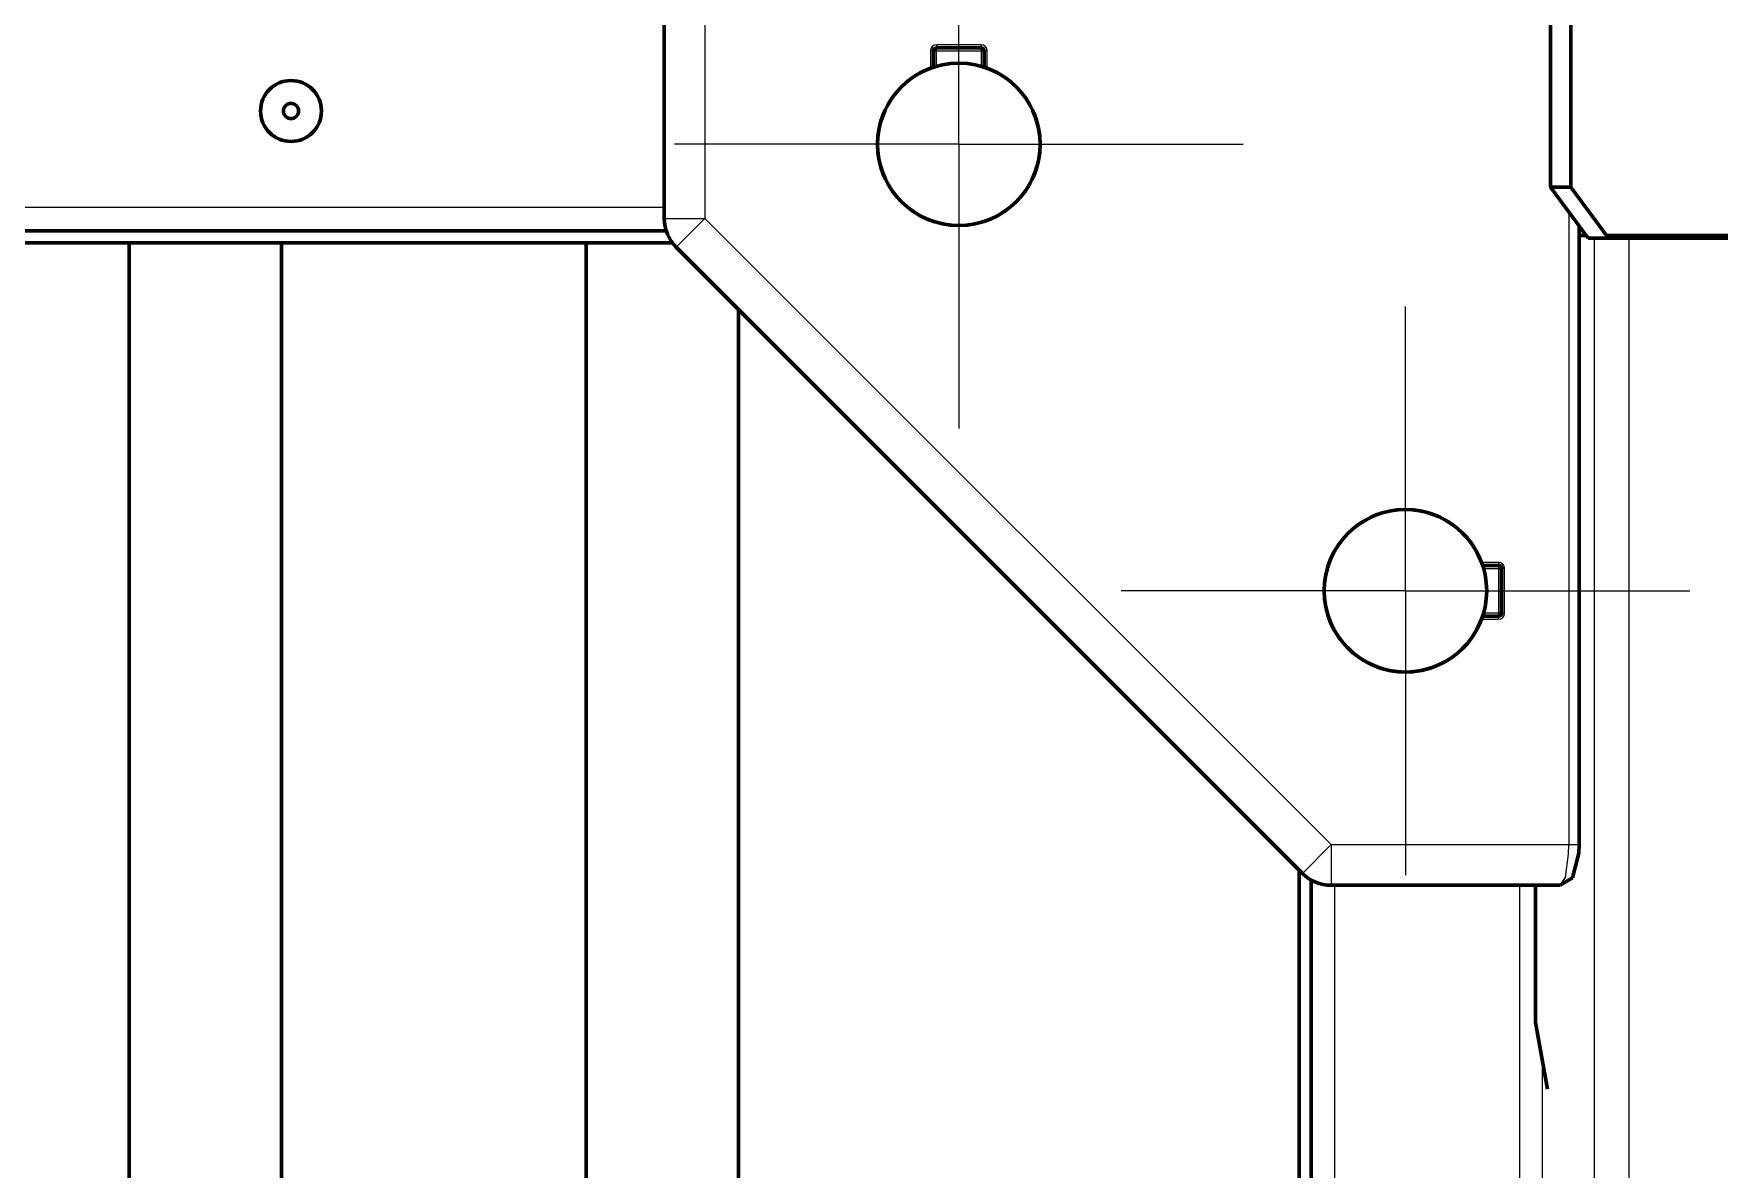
# Model space of a CAD drawing. Header units: millimetres. Extents: x 0 to 594, y 0 to 420.
# Drawn here: x 460.98 to 477.58, y 371.58 to 382.76 of the extents above; entities that cross this region are included whole.
import ezdxf

# ---------------------------------------------------------------- set-up
doc = ezdxf.new("R2010")
doc.units = ezdxf.units.MM
for name, pattern in [('K5LT_AXLED', [19.5, 15, -1.5, 1.5, -1.5]), ('K5LT_BASIC', [0]), ('K5LT_DASHED', [6, 4, -2]), ('K5LT_THIN', [0])]:
    doc.linetypes.add(name, pattern=pattern)
doc.layers.add('Системный слой', color=7, linetype='Continuous')

# ---------------------------------------------------------------- blocks, each defined once
blk = doc.blocks.new('U1')
at = {"layer": 'Системный слой', "color": 5, "linetype": 'K5LT_BASIC', "lineweight": 60, "true_color": 0x0000ff}
for start, end in [(0, 180), (180, 0)]:
    blk.add_arc((470.09, 381.669), 0.8, start, end, dxfattribs=at)
blk = doc.blocks.new('U2')
at = {"layer": 'Системный слой', "color": 5, "linetype": 'K5LT_BASIC', "lineweight": 60, "true_color": 0x0000ff}
for start, end in [(0, 180), (180, 0)]:
    blk.add_arc((474.487, 377.272), 0.8, start, end, dxfattribs=at)
blk = doc.blocks.new('U3')
at = {"layer": 'Системный слой', "color": 5, "linetype": 'K5LT_BASIC', "lineweight": 60, "true_color": 0x0000ff}
for p, q in [((476.193, 374.687), (476.196, 374.772)), ((476.131, 374.445), (476.193, 374.687)), ((476.012, 374.372), (476.131, 374.445))]:
    blk.add_line(p, q, dxfattribs=at)
blk = doc.blocks.new('U5')
at = {"layer": 'Системный слой', "color": 7, "linetype": 'K5LT_THIN', "lineweight": 18}
for p, q in [((476.094, 374.678), (476.096, 374.772)), ((476.062, 374.45), (476.094, 374.678)), ((476.012, 374.372), (476.062, 374.45))]:
    blk.add_line(p, q, dxfattribs=at)
blk = doc.blocks.new('U7')
at = {"layer": 'Системный слой', "color": 7, "linetype": 'K5LT_THIN', "lineweight": 18}
blk.add_line((476.687, 380.772), (476.687, 348.515), dxfattribs=at)
blk = doc.blocks.new('U8')
at = {"layer": 'Системный слой', "color": 7, "linetype": 'K5LT_THIN', "lineweight": 18}
blk.add_line((476.344, 380.746), (476.344, 348.517), dxfattribs=at)
blk = doc.blocks.new('U108')
at = {"layer": 'Системный слой', "color": 5, "linetype": 'K5LT_BASIC', "lineweight": 60, "true_color": 0x0000ff}
blk.add_line((467.92, 348.55), (467.92, 380.042), dxfattribs=at)
blk = doc.blocks.new('U110')
at = {"layer": 'Системный слой', "color": 5, "linetype": 'K5LT_BASIC', "lineweight": 60, "true_color": 0x0000ff}
blk.add_line((466.42, 348.556), (466.42, 380.697), dxfattribs=at)
blk = doc.blocks.new('U111')
at = {"layer": 'Системный слой', "color": 5, "linetype": 'K5LT_BASIC', "lineweight": 60, "true_color": 0x0000ff}
blk.add_line((463.42, 348.566), (463.42, 380.697), dxfattribs=at)
blk = doc.blocks.new('U115')
at = {"layer": 'Системный слой', "color": 5, "linetype": 'K5LT_BASIC', "lineweight": 60, "true_color": 0x0000ff}
blk.add_line((461.92, 348.571), (461.92, 380.697), dxfattribs=at)
blk = doc.blocks.new('U117')
at = {"layer": 'Системный слой', "color": 5, "linetype": 'K5LT_BASIC', "lineweight": 60, "true_color": 0x0000ff}
blk.add_line((473.56, 374.423), (473.56, 348.529), dxfattribs=at)
blk = doc.blocks.new('U118')
at = {"layer": 'Системный слой', "color": 5, "linetype": 'K5LT_BASIC', "lineweight": 60, "true_color": 0x0000ff}
blk.add_line((473.44, 374.522), (473.44, 348.529), dxfattribs=at)
blk = doc.blocks.new('U119')
at = {"layer": 'Системный слой', "color": 7, "linetype": 'K5LT_THIN', "lineweight": 18}
blk.add_line((475.609, 374.372), (475.609, 348.52), dxfattribs=at)
blk = doc.blocks.new('U120')
at = {"layer": 'Системный слой', "color": 7, "linetype": 'K5LT_THIN', "lineweight": 18}
blk.add_line((475.834, 372.651), (475.834, 348.519), dxfattribs=at)
blk = doc.blocks.new('U121')
at = {"layer": 'Системный слой', "color": 7, "linetype": 'K5LT_THIN', "lineweight": 18}
blk.add_line((473.79, 374.372), (473.79, 348.528), dxfattribs=at)
blk = doc.blocks.new('U200')
at = {"layer": 'Системный слой', "color": 30, "linetype": 'K5LT_AXLED', "lineweight": 18, "true_color": 0xff8000}
for q in [(474.487, 380.072), (471.687, 377.272), (474.487, 374.472), (477.287, 377.272)]:
    blk.add_line((474.487, 377.272), q, dxfattribs=at)
blk = doc.blocks.new('U201')
at = {"layer": 'Системный слой', "color": 30, "linetype": 'K5LT_AXLED', "lineweight": 18, "true_color": 0xff8000}
for q in [(470.09, 384.469), (467.29, 381.669), (470.09, 378.869), (472.89, 381.669)]:
    blk.add_line((470.09, 381.669), q, dxfattribs=at)
blk = doc.blocks.new('U250')
at = {"layer": 'Системный слой', "color": 5, "linetype": 'K5LT_BASIC', "lineweight": 60, "true_color": 0x0000ff}
for start, end in [(0, 180), (180, 0)]:
    blk.add_arc((463.515, 381.997), 0.3, start, end, dxfattribs=at)
blk = doc.blocks.new('U251')
at = {"layer": 'Системный слой', "color": 5, "linetype": 'K5LT_BASIC', "lineweight": 60, "true_color": 0x0000ff}
for start, end in [(0, 180), (180, 0)]:
    blk.add_arc((463.515, 381.997), 0.075, start, end, dxfattribs=at)
blk = doc.blocks.new('U249')
at = {"layer": 'Системный слой'}
for name in ['U250', 'U251']:
    blk.add_blockref(name, (0, 0), dxfattribs=at)
blk = doc.blocks.new('U396')
at = {"layer": 'Системный слой', "color": 5, "linetype": 'K5LT_BASIC', "lineweight": 60, "true_color": 0x0000ff}
for p, q in [((475.915, 381.246), (475.915, 388.746)), ((476.115, 381.246), (476.115, 388.746)), ((475.915, 381.246), (476.287, 380.746)), ((476.115, 381.246), (475.915, 381.246)), ((476.487, 380.746), (476.115, 381.246)), ((476.487, 380.746), (476.287, 380.746)), ((478.844, 380.746), (476.487, 380.746))]:
    blk.add_line(p, q, dxfattribs=at)
at = {"layer": 'Системный слой', "color": 7, "linetype": 'K5LT_DASHED', "lineweight": 18}
for p, q in [((475.915, 388.746), (475.915, 381.246)), ((476.115, 388.746), (476.115, 381.246)), ((476.115, 381.246), (475.915, 381.246)), ((476.287, 380.746), (475.915, 381.246)), ((476.115, 381.246), (476.487, 380.746)), ((476.287, 380.746), (478.644, 380.746))]:
    blk.add_line(p, q, dxfattribs=at)

msp = doc.modelspace()

# ---------------------------------------------------------------- linework, layer by layer
at = {"layer": 'Системный слой', "color": 5, "linetype": 'K5LT_BASIC', "lineweight": 60, "true_color": 0x0000ff}
for p, q in [((467.18971, 383.19433), (467.18971, 380.93791)), ((469.83971, 382.58923), (469.83971, 382.42916)), ((470.30971, 382.61923), (469.86971, 382.61923)), ((470.33971, 382.42916), (470.33971, 382.58923)), ((476.1963, 380.86775), (476.1963, 374.77223)), ((467.20835, 380.81723), (170.10326, 380.81723)), ((467.27022, 380.69723), (170.12882, 380.69723)), ((476.1963, 380.77223), (476.26742, 380.77223)), ((476.46768, 380.77223), (476.68696, 380.77223)), ((476.47045, 380.77223), (476.46768, 380.77223)), ((476.68696, 380.77223), (481.58971, 380.77223)), ((467.30687, 380.65507), (473.47255, 374.48938)), ((475.40371, 377.52223), (475.24664, 377.52223)), ((475.43371, 377.05223), (475.43371, 377.49223)), ((475.24664, 377.02223), (475.40371, 377.02223)), ((473.7554, 374.37223), (476.01181, 374.37223)), ((475.76897, 373.02223), (475.76897, 374.37223)), ((475.76897, 373.02223), (475.88489, 372.36482))]:
    msp.add_line(p, q, dxfattribs=at)
at = {"layer": 'Системный слой', "color": 7, "linetype": 'K5LT_THIN', "lineweight": 18}
for p, q in [((467.58971, 383.27881), (467.58971, 380.93791)), ((469.80971, 382.58923), (469.80971, 382.41863)), ((469.80971, 382.58923), (469.83971, 382.58923)), ((469.83971, 382.58923), (469.86971, 382.58923)), ((469.86971, 382.64923), (469.86971, 382.61923)), ((470.30971, 382.64923), (469.86971, 382.64923)), ((469.86971, 382.58923), (469.86971, 382.61923)), ((469.86971, 382.58923), (470.30971, 382.58923)), ((469.86971, 382.43838), (469.86971, 382.58923)), ((470.30971, 382.64923), (470.30971, 382.61923)), ((470.30971, 382.61923), (470.30971, 382.58923)), ((470.30971, 382.58923), (470.33971, 382.58923)), ((470.30971, 382.58923), (470.30971, 382.43838)), ((470.36971, 382.58923), (470.33971, 382.58923)), ((470.36971, 382.41863), (470.36971, 382.58923)), ((467.18971, 381.04723), (170.04905, 381.04723)), ((467.18971, 380.93791), (467.58971, 380.93791)), ((467.58971, 380.93791), (467.30687, 380.65507)), ((467.58971, 380.93791), (473.7554, 374.77223)), ((476.0963, 381.00205), (476.0963, 374.77223)), ((475.40371, 377.55223), (475.23611, 377.55223)), ((475.40371, 377.55223), (475.40371, 377.52223)), ((475.25587, 377.49223), (475.40371, 377.49223)), ((475.40371, 377.52223), (475.40371, 377.49223)), ((475.40371, 377.49223), (475.43371, 377.49223)), ((475.40371, 377.49223), (475.40371, 377.05223)), ((475.46371, 377.49223), (475.43371, 377.49223)), ((475.46371, 377.05223), (475.46371, 377.49223)), ((475.40371, 377.05223), (475.25587, 377.05223)), ((475.43371, 377.05223), (475.40371, 377.05223)), ((475.40371, 377.05223), (475.40371, 377.02223)), ((475.46371, 377.05223), (475.43371, 377.05223)), ((475.23611, 376.99223), (475.40371, 376.99223)), ((475.40371, 376.99223), (475.40371, 377.02223)), ((473.47255, 374.48938), (473.7554, 374.77223)), ((473.7554, 374.77223), (476.0963, 374.77223)), ((473.7554, 374.77223), (473.7554, 374.37223)), ((476.0963, 374.77223), (476.1963, 374.77223))]:
    msp.add_line(p, q, dxfattribs=at)
for centre, start, end in [((469.86971, 382.58923), 90, 180), ((470.30971, 382.58923), 0, 90), ((475.40371, 377.49223), 0, 90), ((475.40371, 377.05223), 270, 0)]:
    msp.add_arc(centre, 0.06, start, end, dxfattribs=at)
at = {"layer": 'Системный слой', "color": 5, "linetype": 'K5LT_BASIC', "lineweight": 60, "true_color": 0x0000ff}
for centre, radius, start, end in [((469.86971, 382.58923), 0.03, 90, 180), ((470.30971, 382.58923), 0.03, 0, 90), ((470.08971, 381.66923), 0.8, 110.487315, 69.512685), ((470.08971, 381.66923), 0.8, 110.260698, 110.487315), ((470.08971, 381.66923), 0.8, 69.512685, 69.739296), ((467.58971, 380.93791), 0.4, 180, 225), ((474.48671, 377.27223), 0.8, 20.487315, 339.512685), ((475.40371, 377.49223), 0.03, 0, 90), ((475.40371, 377.05223), 0.03, 270, 0), ((474.48671, 377.27223), 0.8, 339.512685, 339.739301), ((473.7554, 374.77223), 0.4, 225, 270)]:
    msp.add_arc(centre, radius, start, end, dxfattribs=at)

# ---------------------------------------------------------------- block references
at = {"layer": 'Системный слой'}
for name in ['U396', 'U201', 'U1', 'U249', 'U115', 'U111', 'U110', 'U8', 'U7', 'U108', 'U200', 'U2', 'U3', 'U5', 'U118', 'U117', 'U121', 'U119', 'U120']:
    msp.add_blockref(name, (0, 0), dxfattribs=at)

doc.saveas('drawing.dxf')
